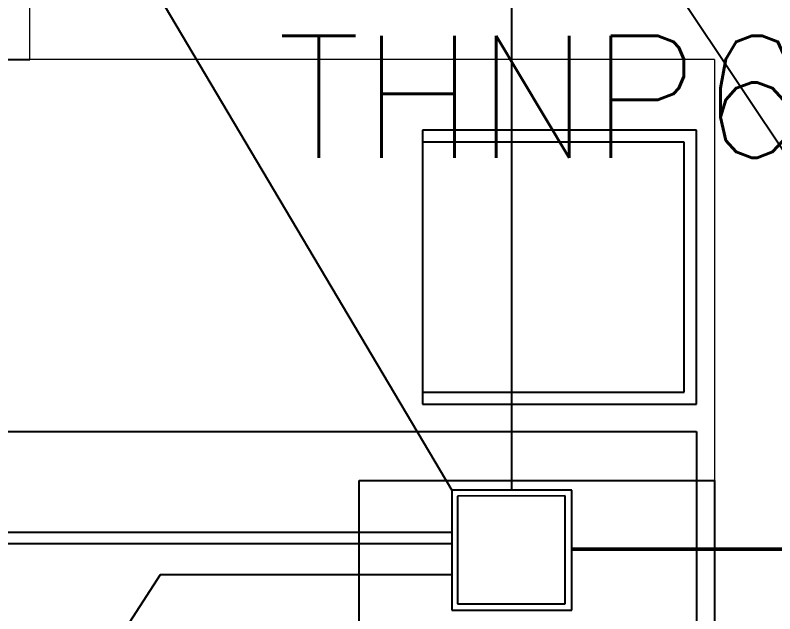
# Model space of a CAD drawing. Header units: inches. Extents: x 567429 to 582707, y 126347 to 133675.
# Drawn here: x 578185.6 to 578310.4, y 129444.3 to 129542.6 of the extents above; entities that cross this region are included whole.
import ezdxf

# ---------------------------------------------------------------- set-up
doc = ezdxf.new("R2010")
doc.units = ezdxf.units.IN
doc.header["$MEASUREMENT"] = 0
for name, color, linetype in [('BORD', 3, 'Continuous'), ('COMPUTER WIRE', 4, 'Continuous'), ('mobl', 11, 'Continuous'), ('NURSE CALL WIRE', 4, 'Continuous'), ('SOCKET', 3, 'Continuous'), ('SOCKET WIRE', 4, 'Continuous'), ('TEL WIRE', 4, 'Continuous'), ('wall kanaf', 4, 'Continuous')]:
    doc.layers.add(name, color=color, linetype=linetype)
doc.styles.add('2floorplan$0$style1', font='romans.shx', dxfattribs={"height": 40})
doc.linetypes.add('ZIGZAG', pattern='A,0.0001,-0.2,[131,ltypeshp.shx,S=0.2,R=0,X=-0.2,Y=0],-0.4,[131,ltypeshp.shx,S=0.2,R=180,X=0.2,Y=0],-0.2', length=0.8001)

# ---------------------------------------------------------------- blocks, each defined once
blk = doc.blocks.new('BOARD2')
at = {"layer": 'BORD', "color": 4}
for p, q in [((-163.07, -61.63), (-163.07, 0)), ((-163.07, 0), (163.07, 0)), ((163.07, -61.63), (-163.07, -61.63))]:
    blk.add_line(p, q, dxfattribs=at)
at = {"layer": 'BORD'}
for p, q in [((-161.39, -24.79), (-161.39, -45.59)), ((-140.6, -24.79), (-161.39, -24.79)), ((-140.6, -45.59), (-140.6, -24.79)), ((-160.38, -25.9), (-160.38, -44.61)), ((-141.67, -25.9), (-160.38, -25.9)), ((-141.67, -44.61), (-141.67, -25.9)), ((-160.38, -44.61), (-141.67, -44.61)), ((-161.39, -45.59), (-140.6, -45.59))]:
    blk.add_line(p, q, dxfattribs=at)

msp = doc.modelspace()

# ---------------------------------------------------------------- linework, layer by layer
at = {"layer": 'COMPUTER WIRE'}
msp.add_line((578267.15, 129464.59), (578267.15, 129952.76), dxfattribs=at)
at = {"layer": 'mobl', "color": 15, "linetype": 'ZIGZAG', "ltscale": 20}
msp.add_line((578081.49, 129535.29), (578187.99, 129535.29), dxfattribs=at)
at = {"layer": 'mobl', "color": 15}
for p, q in [((578297.49, 129523.7), (578252.49, 129523.7)), ((578252.49, 129523.7), (578252.49, 129478.7)), ((578297.49, 129478.7), (578297.49, 129523.7)), ((578295.49, 129521.7), (578252.49, 129521.7)), ((578295.49, 129480.7), (578295.49, 129521.7)), ((578252.49, 129480.7), (578295.49, 129480.7)), ((578252.49, 129478.7), (578297.49, 129478.7)), ((578097.49, 129474.2), (578297.49, 129474.2)), ((578297.49, 129474.2), (578297.49, 129384.2))]:
    msp.add_line(p, q, dxfattribs=at)
at = {"layer": 'NURSE CALL WIRE'}
for p, q in [((578224.88, 129650.68), (578348.69, 129464.9)), ((577658.54, 129455.77), (578257.3, 129455.86)), ((578338.84, 129455.05), (578277, 129455.04))]:
    msp.add_line(p, q, dxfattribs=at)
at = {"layer": 'SOCKET WIRE'}
for p, q in [((578187.99, 129581.41), (578257.3, 129464.59)), ((578257.3, 129457.65), (577658.54, 129457.55)), ((578338.84, 129454.75), (578277, 129454.74)), ((578209.39, 129450.67), (577979.61, 129097.59)), ((578257.31, 129450.67), (578209.39, 129450.67))]:
    msp.add_line(p, q, dxfattribs=at)
at = {"layer": 'TEL WIRE'}
msp.add_line((578267.15, 129464.59), (578267.15, 129952.76), dxfattribs=at)
at = {"layer": 'wall kanaf', "color": 15, "lineweight": 20, "ltscale": 0.1}
for p, q in [((578187.99, 129535.29), (578187.99, 129767.79)), ((578300.49, 129535.29), (578187.99, 129535.29)), ((578300.49, 129535.29), (578300.49, 129020.79))]:
    msp.add_line(p, q, dxfattribs=at)

# ---------------------------------------------------------------- block references
at = {"layer": 'BORD', "ltscale": 5, "xscale": 0.947301618010808, "yscale": 0.947301618010808, "zscale": 0.947301618010808, "rotation": 270.0091431634974}
msp.add_blockref('BOARD2', (578300.51, 129311.71), dxfattribs=at)

# ---------------------------------------------------------------- texts
at = {"layer": 'SOCKET', "color": 2, "style": '2floorplan$0$style1'}
msp.add_text('THNP6-15', height=20, dxfattribs=at).set_placement((578228.6, 129519.16))

doc.saveas('drawing.dxf')
